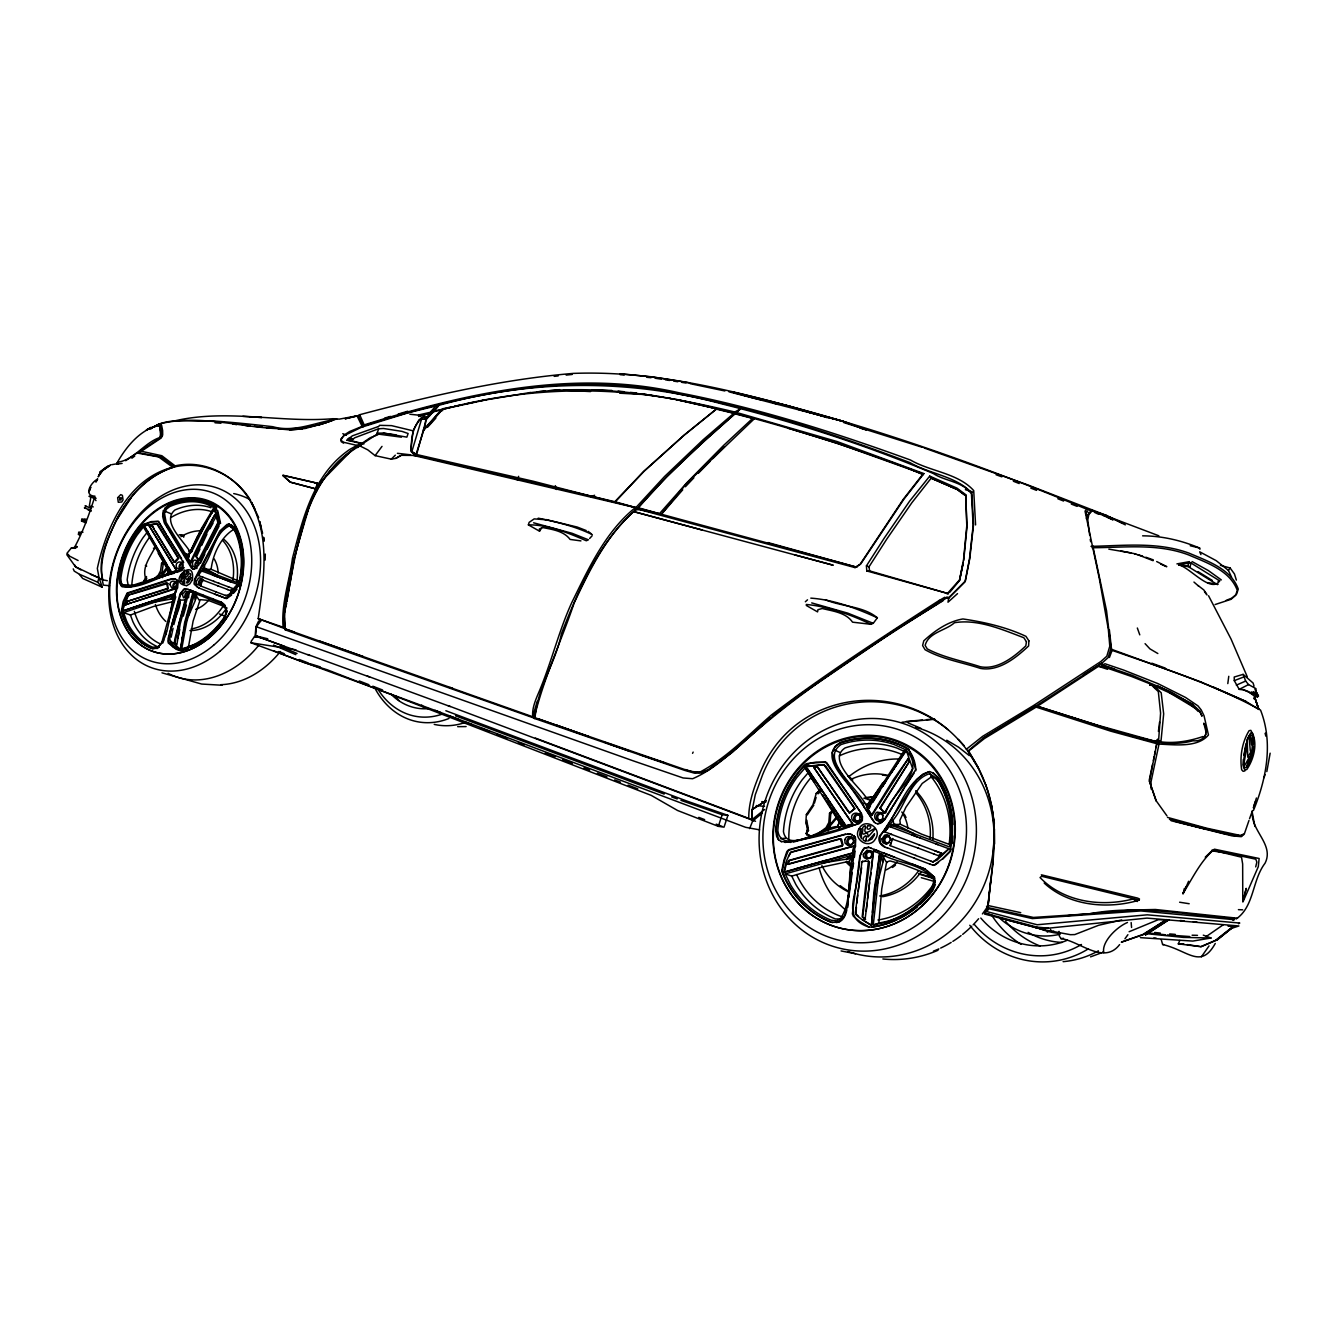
<?xml version="1.0" encoding="UTF-8"?>
<svg xmlns="http://www.w3.org/2000/svg" width="1337" height="1337" viewBox="0 0 1337 1337"><rect width="100%" height="100%" fill="white"/><g stroke="black" fill="none" stroke-linecap="round" stroke-linejoin="round"><path stroke-width="1.5" d="M182.734 578.637C186.812 556.576 181.615 584.77 188.4 574.609C190.773 570.932 192.027 576.631 188.885 576.882C185.241 583.968 186.528 573.64 182.935 578.603M1045.066 929.883L984.483 914.04L987.859 908.542L990.784 879.328M987.709 909.996L987.842 905.299M1059.038 931.354L1059.422 936.201L1060.993 938.641C1079.41 940.914 1103.81 965.331 1119.604 944.607M860.978 829.141L860.677 829.341A7.036 4.98 -67.7 0 0 860.176 830.377L859.724 834.957L861.546 838.7L860.995 828.84M173.693 599.845L173.593 597.94L170.334 599.043L174.863 595.416L161.794 642.562L158.668 646.707L152.886 647.258A76.443 57.976 -69.3 0 1 126.647 621.087L123.539 612.597L173.108 596.001M265.161 560.069L265.294 554.07M1243.293 759.6L1243.594 765.115L1246.134 751.544L1245.817 744.074L1243.076 765.282L1243.978 768.558L1245.198 769.878L1246.786 769.527C1253.705 759.416 1257.866 743.94 1252.201 732.676L1250.68 732.96L1247.521 738.776L1243.728 755.288M283.043 475.237L318.005 483.376L315.699 488.841L290.196 482.105L282.926 475.42L317.588 483.292L314.964 482.874M101.111 472.579L102.347 470.39M234.259 527.129L229.145 524.037L227.073 524.422L219.836 530.973L194.5 579.339L194.183 584.336L199.213 588.096M229.145 524.037L220.555 531.24L195.219 579.589L194.483 583.216L197.525 587.444M947.966 729.618C885.813 678.912 793.075 699.385 762.541 774.875L755.271 794.746L752.313 809.437L751.745 819.882L748.77 818.394C748.553 803.153 753.6 788.546 759.349 774.641C794.629 685.329 912.703 675.369 967.854 751.193M879.662 853.39L873.913 891.779L871.44 925.354L879.662 853.39L874.415 851.418M933.995 880.749L931.371 889.456A93.389 86.337 -75.5 0 1 885.127 922.413L873.245 924.97L881.284 854.009C898.18 864.103 924.937 863.201 935.131 882.069L932.223 890.442A95.228 88.025 -75.4 0 1 871.172 927.042L869.05 927.126L860.042 921.678L853.374 916.28L852.371 913.89L859.858 855.78L863.969 848.059L869.017 847.407M873.245 924.97L878.86 923.098L881.751 888.921L886.364 863.334L887.735 861.613L889.924 860.928L901.489 863.969L926.474 873.562L932.507 877.941M766.168 800.545L752.313 809.437L751.745 819.899L448.079 705.635M1253.438 744.107L1253.454 736.988M806.813 835.207L807.414 825.213M808.033 831.514L808.267 827.519M1199.556 710.849L1201.913 715.963L1199.556 710.849L1192.771 704.432L1170.41 691.697L1132.205 675.352L1102.189 664.99L1102.306 662.818L1108.172 657.553L1111.014 648.261L1106.551 610.775L1092.797 545.897M174.044 602.034L173.593 597.94L174.863 595.416M819.932 789.95L816.222 793.459L812.929 804.79L806.378 814.484L805.76 823.141L808.618 830.561M806.829 820.233L808.116 828.856M871.607 868.983L873.395 851.017L865.123 919.137L862.164 916.931L868.415 861.145L869.033 862.047M865.624 919.254L862.683 917.048L869.551 862.198M833.503 809.386L829.542 813.18L828.806 822.506L826.015 827.687L817.291 834.121M833.486 811.041L830.795 813.631L830.06 823.107L827.219 828.388L821.286 832.767M943.137 600.664L896.492 629.393L798.189 696.427L772.803 716.097L732.358 752.33L708.042 770.379L702.176 772.936L694.588 773.204L684.778 770.413L534.131 718.337C543.323 678.995 561.139 641.526 574.108 603.137C589.968 569.278 607.6 533.246 636.796 508.862L661.397 514.244L856.95 567.256M855.53 846.639L855.379 837.079L850.416 834.104M260.698 619.382L261.15 620.502L256.386 626.752L255.618 635.844L284.213 646.306M992.739 864.086L994.394 829.074M849.948 878.459L851.151 864.487L848.243 861.546L822.907 866.894L791.738 876.119L785.187 873.88L790.568 884.843A93.389 86.337 -75.5 0 0 831.23 920.224L836.511 920.875L843.396 917.8M1110.445 729.484C1137.068 737.506 1164.878 748.402 1192.972 740.765C1204.169 742.052 1209.935 732.442 1203.785 723.183L1206.091 732.191M378.388 426.821L379.558 425.333L391.524 425.634L413.066 430.815L410.743 451.054L415.573 455.984L425.233 425.4L426.002 416.927L423.344 416.626L418.899 419.918L413.066 430.815M847.992 899.233L848.377 895.071M848.962 888.838L849.747 880.531M853.842 846.204L852.622 852.889L783.833 872.092L786.357 861.145L790.468 852.254L840.154 838.683L841.625 839.385L843.012 845.084L788.68 860.51L788.111 864.354L853.842 846.204L853.14 853.039L784.384 872.242L786.908 861.295M426.386 419.099L416.559 454.563L412.815 452.541L411.144 449.9C411.211 438.503 412.598 423.963 423.294 417.512L425.918 417.762L426.386 419.099L421.506 419.317L421.071 418.147M963.71 560.504L967.002 526.811L965.698 494.657L956.974 488.139L929.716 476.122L909.478 501.358L884.309 538.026L866.426 565.885L866.794 570.949L948.601 593.728L868.9 570.698M989.079 894.219L987.859 907.238L990.968 879.161M866.226 911.282L867.061 903.177M867.496 899.132L869.618 882.754M847.725 907.422L848.343 901.489M848.761 897.545L852.204 872.509M856.399 907.238L855.998 913.823L858.471 916.447M856.833 903.194L857.686 895.105M989.029 894.737L989.079 894.303C994.043 858.02 998.923 819.698 985.57 784.535M785.187 873.88L852.922 854.978C846.806 875.936 852.789 902.024 839.502 920.057M855.062 851.134L854.376 857.284M872.392 912.352L874.649 892.681M875.1 888.737L876.002 880.866M793.075 842.176L859.073 823.742L861.964 820.35L861.997 816.155L860.259 811.76L825.614 762.073M862.281 820.868L862.515 816.322M881.016 856.399L882.804 862.131L883.607 856.582L885.946 855.814M155.242 530.889L174.378 561.941L178.088 558.064L156.596 523.519M149.209 525.809L151.766 525.474L173.726 561.757L175.247 562.158L178.807 558.314L157.616 523.954L143.611 525.474L171.22 572.437L176.818 570.932L149.209 525.809L176.818 570.932M179.726 649.097C156.446 640.924 181.247 615.053 180.228 600.163L185.091 599.995L174.963 638.518L174.261 642.98L176.868 644.785L180.194 623.911L189.219 591.272L193.564 592.909L185.342 622.925L180.445 649.314L184.623 622.691L192.862 592.675L189.871 591.522M181.715 648.913L186.595 622.524L194.584 593.294L220.605 603.405L225.853 608.937L225.836 613.466L223.881 617.828A76.443 57.976 -69.3 0 1 190.071 646.289L181.715 648.913L186.628 648.345M188.266 648.161L193.096 621.153L200.182 599.644L208.188 600.346L224.048 606.446L226.655 608.569M286.92 629.409L258.208 618.663C263.874 579.122 270.876 535.92 249.434 499.587C234.376 474.769 204.043 459.193 175.13 465.878L174.228 466.713L161.042 456.987L174.662 466.88C204.076 460.312 235.295 474.852 250.637 500.489M1253.538 810.289C1266.256 779.17 1273.309 743.372 1260.841 710.866L1260.473 710.014C1213.712 684.377 1162.388 667.815 1112.083 650.367L1111.03 648.244L1112.083 650.367L1109.426 657.503M146.034 580.542L146.518 576.531M990.918 878.927L992.873 862.9M1158.41 731.423L1159.58 722.013M414.203 454.847L615.237 501.81L637.816 508.16L638.15 509.598L635.727 509.748C599.009 542.037 578.854 588.948 561.456 633.638C555.674 662.784 536.772 688.655 535.034 718.42L284.915 629.744L283.912 614.686L286.67 603.338M813.681 767.187L852.755 824.144L813.681 767.187L817.258 766.953L849.68 813.03L854.493 808.534L823.993 764.881M849.095 812.996L855.011 808.701L825.597 765.917L823.091 764.664L805.676 766.352L845.703 825.898L852.755 824.144M867.128 807.949L904.999 749.422L894.186 744.575A93.389 86.337 -75.5 0 0 841.04 744.559C817.726 760.068 862.649 791.705 867.128 807.949L867.596 804.456L884.96 781.025M155.761 545.697C151.482 555.64 141.939 565.935 145.449 577.701L144.012 580.776L145.332 581.679M181.799 574.358L181.648 581.963L181.03 580.876M286.92 601.466L294.173 558.782L303.599 524.221M164.067 560.671L161.576 563.362L160.54 570.849L158.301 575.127L153.137 579.573M421.506 419.317L411.612 452.374M183.202 567.373L182.183 560.47L158.201 521.38L151.298 521.597L142.892 524.572A77.947 59.112 -69.3 0 0 119.026 578.085L119.361 583.049L122.118 586.809L130.775 586.859L176.15 572.152L183.921 567.623M852.755 868.699L853.574 863M870.186 878.81L871.039 872.911M865.49 861.212L861.997 861.73L855.329 912.753L856.248 914.959L861.897 919.522L871.44 925.354M858.187 891.127L861.646 867.73M759.55 829.842L745.611 827.319L441.009 712.604L251.022 642.796L251.256 641.175L254.465 636.679L257.757 636.863L255.618 635.844L309.883 655.514M220.555 601.834C226.906 605.059 228.393 612.914 224.031 618.429A77.947 59.112 -69.3 0 1 179.776 650.501L176.083 649.23L168.211 642.913L168.078 638.618L180.094 593.661L184.372 588.648L190.255 590.052M227.206 611.845L226.705 610.224M1020.749 912.67L988.026 905.517L988.411 909.043L985.921 911.349L1037.128 924.753L1147.246 914.826L1239.767 923.048L1238.48 923.733M174.997 643.197L178.757 624.412L185.81 600.246L184.757 599.411M166.975 567.105L169.014 571.267L166.239 574.542L131.461 585.706L123.439 585.706L121.199 582.631L120.882 578.286A76.443 57.976 -69.3 0 1 137.293 534.817L143.41 526.928L170.534 573.172L166.239 574.542M177.62 588.063L178.055 581.194L175.281 579.105M356.979 415.757L362.16 426.353L364.466 425.5C465.594 394.081 573.957 369.948 679.33 394.097C758.296 409.139 834.94 434.157 909.979 462.635C929.516 474 956.256 476.089 971.832 493.052L973.537 524.689L969.826 558.281L965.398 580.96L948.769 597.639L948 602.202L957.526 593.611M96.13 498.266L89.011 496.278L90.933 496.812L89.345 505.971L93.239 506.907M194.149 595.166L195.369 599.778L196.138 595.266L197.391 594.397M882.804 862.131L883.272 859.524M1266.824 771.599L1270.15 753.182M68.772 555.022L66.917 553.351L71.479 547.819L74.404 547.535C83.128 531.641 89.579 513.241 94.96 496.177C83.011 495.793 91.033 482.273 97.484 479.181L95.98 481.821L96.832 480.1M825.313 599.661C841.625 606.848 862.766 605.745 877.373 617.794L873.262 623.309L870.922 624.295L852.555 622.173C845.886 612.496 832.784 611.143 822.222 608.502L817.943 609.705L817.575 611.895L806.244 605.427M1086.413 518.84L1087.098 515.28L1092.128 510.5L1158.845 535.786M123.205 610.775L175.197 593.895L176.3 588.497L174.478 593.661L122.319 611.093L128.268 594.982L166.39 582.832L167.793 583.467L167.877 588.731L126.48 601.65L125.461 604.658L131.377 602.853M220.572 523.419L217.664 510.483M1123.815 733.461L1157.073 742.252L1149.436 781.293L1156.07 800.93M832.55 922.53L830.076 921.811A95.228 88.025 -75.4 0 1 782.379 872.927L781.727 870.838L783.983 860.059L786.858 851.535L788.663 849.697L845.185 834.188L850.315 834.121M830.611 921.928A95.178 87.991 -75.5 0 1 782.93 873.061L782.279 870.989L784.535 860.209L788.379 850.349L845.703 834.338M1154.533 754.82L1155.268 751.227M1155.987 747.634L1157.073 742.252L1143.219 739.16M949.755 592.324L959.548 580.509L963.292 562.509M959.548 580.509L963.308 562.476M1149.235 780.156L1152.527 764.463M1153.363 760.536L1154.182 756.608M1157.073 742.336L1159.012 744.091L1151.023 781.827L1151.107 789.047M1044.164 883.038C1069.015 906.135 1108.122 909.528 1139.191 900.152L1139.442 898.949L1137.62 898.096L1041.339 874.816M165.755 634.59L166.507 631.031M171.153 637.181L173.058 628.24M177.854 638.468L179.776 629.51M195.369 599.778L195.837 597.672M1184.365 888.453L1183.128 893.818L1188.593 881.267M188.534 597.773L189.219 591.272M529.285 392.844C598.324 383.635 667.765 396.036 734.832 412.013L740.548 408.788L704.599 440.625L666.478 477.025L637.816 508.16L533.196 481.236L414.47 454.028M182.033 639.002L187.798 614.351M1131.57 927.477L1131.152 922.547M1255.71 866.911L1256.847 862.081L1255.827 859.206L1228.82 853.39L1211.89 850.817L1205.255 857.167M1191.05 563.027L1189.997 567.005L1187.824 566.253L1188.576 563.061L1191.05 563.027L1219.662 580.86C1211.155 594.029 1189.262 566.754 1178.649 564.916L1188.576 563.061M157.933 648.395L151.633 648.428A77.947 59.112 -69.3 0 1 121.266 611.828L123.171 601.483L127.132 593.026L170.417 579.088L175.999 579.356M152.368 648.646A77.914 59.095 -69.3 0 1 122.001 612.045L123.906 601.717L127.867 593.26L171.136 579.339L175.013 579.122M915.795 770.764C915.912 763.327 912.553 753.316 906.937 748.336A95.228 88.025 -75.4 0 0 840.104 742.687C813.748 759.015 859.641 790.568 864.254 807.281C866.944 810.489 874.097 823.358 875.217 822.907M909.16 749.706L907.422 748.536A95.178 87.991 -75.5 0 0 840.622 742.904L835.341 746.247L832.249 752.413L835.341 764.797L874.365 822.071M187.431 557.211L190.589 551.295L187.431 557.211L166.089 522.366L164.484 513.258L166.473 509.13L169.832 506.556A76.443 57.976 -69.3 0 1 206.717 504.199L213.903 507.592L200.416 530.354L191.007 550.677M828.038 830.979L829.542 825.23L836.845 816.589L837.781 816.89L830.494 825.531L829.492 829.358M877.323 883.74L882.754 863.05M163.281 510.433L162.663 516.5L164.301 522.851L191.392 568.058L193.347 569.345L165.019 523.118L163.331 513.258L165.788 508.16L169.649 505.252A77.914 59.095 -69.3 0 1 215.625 506.773L216.761 507.625L214.923 506.489A77.947 59.112 -69.3 0 0 168.93 504.968L165.069 507.893L164.016 510.717M175.765 596.837L168.546 622.106M905.149 751.762L896.809 748.018A90.899 84.114 -75.5 0 0 845.017 747.968C825.831 760.786 860.861 787.142 867.228 799.325L871.056 800.194M537.207 701.357L532.694 716.749L535.034 718.42L534.131 718.337M805.008 767.956L839.402 822.439L837.463 826.533C824.244 826.4 787.51 854.427 783.449 831.647A90.899 84.114 -75.5 0 1 802.1 779.872L808.283 772.636L805.008 767.956L796.986 777.349A93.389 86.337 -75.5 0 0 777.833 830.511C780.975 857.368 829.659 824.628 844.349 826.6L822.405 794.846M934.011 865.156L942.084 859.139L949.955 851.234L950.574 849.012A95.228 88.025 -75.4 0 0 937.521 777.198L932.959 772.903M942.568 859.29L950.44 851.385L951.042 849.162M183.253 616.14L186.411 605.126M866.242 429.595L838.132 419.868C751.979 395.485 663.637 370.015 573.205 373.407C500.79 379.474 429.745 396.07 359.67 414.721L358.65 416.475L363.614 426.436M814.434 803.153L816.122 797.387M1255.125 801.933L1253.404 807.866L1256.412 798.005M161.108 577.233L162.195 573.489L167.793 566.236M162.412 577.684L163.515 573.941L167.977 568.141M173.827 624.663L180.228 600.163M363.965 443.934L351.447 440.725L354.556 437.851L378.822 428.659M541.686 527.948L539.546 531.19L528.382 524.873L529.134 522.366L534.182 518.89L547.034 519.826L546.081 519.608L577.149 527.029L586.241 530.555M1248.975 820.483L1244.162 834.455L1240.001 835.374L1206.509 828.155L1167.468 817.375M210.878 507.726A74.454 56.555 -69.4 0 0 174.913 509.999C161.326 521.33 183.136 540.499 189.419 550.827L192.194 551.396M788.111 864.354L789.231 860.66L842.293 846.087M225.886 598.391L232.705 593.127L239.089 584.637A77.947 59.112 -69.3 0 0 234.343 528.132L231.451 524.923M239.791 584.887L238.538 586.442M1205.907 734.197L1204.436 737.255M887.484 847.859C880.983 847.19 875.601 839.018 881.284 833.937C898.564 814.617 904.096 781.009 929.499 771.583L933.443 773.104L938.006 777.399A95.178 87.991 -75.5 0 1 952.846 824.578M884.743 846.822L880.214 842.828L880.047 836.527L916.714 779.588L923.082 773.989L929.499 771.583M517.419 480.234L518.639 476.323M1249.543 818.695L1252.518 810.54C1249.477 830.076 1274.713 844.065 1265.053 863.217C1251.967 880.314 1254.407 906.553 1236.056 919.054M846.806 910.046C845.602 915.795 842.628 922.313 836.11 922.58M284.062 613.65C296.53 556.877 299.939 488.239 351.046 450.753L370.165 437.767L377.853 434.742M308.095 510.366C297.048 548.705 283.093 588.614 284.664 628.858L286.536 630.195M214.99 508.093L200.784 530.605L187.464 558.231L190.723 562.994L214.956 514.628L215.641 517.469L206.182 533.914L195.754 556.393L198.661 560.053L199.982 560.103L218.583 522.951L214.288 507.809L217.881 522.683L198.661 560.053M73.234 568.877L74.237 571.116L79.485 574.275L97.634 582.213L99.072 577.818L97.334 568.409C106.392 526.494 128.87 477.359 174.245 466.88C147.989 474.785 128.603 495.994 116.419 519.759C108.197 538.376 96.749 559.117 102.932 579.924L75.607 566.871L66.85 554.738L78.114 560.521M718.337 826.35L722.164 814.734L727.913 815.353L724.019 827.152L718.337 826.35L677.592 810.506L651.253 795.398L327.247 669.787L303.817 662.483L273.734 650.801M169.014 571.267L167.125 573.974L155.794 578.102M788.613 856.248L791.019 852.404L840.689 838.851M126.196 604.892L127.216 601.884M892.832 838.466L890.158 845.619L916.079 855.53M192.277 580.024C196.004 555.139 165.353 583.016 186.628 585.639M935.415 884.459L932.708 890.592A95.178 87.991 -75.5 0 1 920.14 904.43M1228.77 676.305L1227.801 683.608M203.592 580.375L202.271 580.609L200.667 585.974L216.26 591.957M162.796 643.064L163.916 639.988M890.158 845.619L891.111 842.661M127.065 598.391L127.7 596.636M1263.983 777.699L1265.136 774.558M125.528 602.486L126.547 599.761M762.107 813.18L752.631 821.135L749.606 828.622M907.706 758.514L908.959 762.14L879.863 808.033L884.409 812.746L885.863 812.746C891.879 790.986 927.978 772.569 905.884 750.291L867.713 809.403L872.042 815.353L908.191 758.731L893.25 779.889L871.54 815.169M192.277 580.074L189.821 583.834L186.679 585.639M316.167 491.866L320.044 482.657L350.729 451.354M117.121 462.769L118.508 462.05C134.268 459.61 144.73 442.413 160.089 437.433L160.774 431.066L159.888 426.419L158.084 425.266C139.533 430.447 126.33 446.675 117.121 462.769L117.756 463.822M160.089 437.433L160.958 435.427L159.872 426.419L158.067 425.25L146.335 429.946L150.947 427.322M889.255 775.527L906.636 750.157M188.333 616.474L195.286 600.514M307.711 511.135C316.167 484.479 334.434 461.449 358.065 446.775L356.929 445.388L343.977 442.363L341.57 440.909L341.269 438.67L344.294 434.943L349.592 431.533L362.16 426.353M382.014 446.374L375.112 455.633L367.792 449.867L359.553 445.722L361.608 444.068M868.415 805.977L870.788 800.662L869.017 802.534M985.57 784.618L978.249 767.939L967.854 751.11L983.213 738.057L1035.991 705.852L1037.428 706.237L1098.513 666.311L1102.657 666.561L1131.403 676.438L1150.405 684.009L1149.837 685.279L1150.405 684.009C1166.666 692.148 1185.501 698.048 1198.27 711.518M1199.523 946.512L1178.298 943.855L1179.819 940.463M1186.153 886.565L1182.911 893.651C1192.437 878.459 1200.643 860.777 1214.397 849.179L1259.136 858.488L1258.301 866.677L1243.076 901.69L1246.201 888.336L1242.775 901.79L1242.658 863.986L1241.505 857.201L1212.057 850.014M199.38 560.32L196.439 556.727L199.948 549.156M201.686 545.412L206.901 534.182M207.135 549.123L218.95 526.277M207.837 519.558L191.358 552.265M692.566 753.333L693.151 752.096M810.155 836.076L806.01 833.553L807.765 829.809M200.466 563.312L204.762 554.203M100.86 471.443L98.186 476.858L102.431 469.939C129.221 453.159 80.671 485.114 108.832 465.978C103.918 466.045 94.643 483.125 101.044 471.409L106.074 467.85M362.544 443.834L347.035 440.191L352.316 435.862L377.803 426.737M197.792 535.953L188.333 555.54M204.444 565.484C212.8 552.883 214.806 532.627 229.58 525.775L233.992 529.318A76.443 57.976 -69.3 0 1 240.744 572.854L238.905 583.216L202.388 569.545L204.444 565.484L204.728 568.242L207.97 570.047L203.608 570.013M174.228 466.713L174.662 466.88C148.39 474.752 129.037 496.01 116.804 519.759C106.659 539.947 97.668 562.459 103.384 585.121L109.601 585.74M183.771 567.924L182.434 568.91M859.056 828.84C852.287 839.168 869.184 850.031 875.317 839.135C883.172 828.572 865.072 816.874 859.123 828.723M200.7 533.313L206.55 522.299M181.682 574.392L181.598 574.542A5.783 2.557 -66.4 0 0 181.18 575.411L181.013 580.843M317.337 483.442L315.632 488.891L290.463 482.222L282.909 475.621M190.021 562.743L204.511 532.627L214.956 514.628M189.236 556.576L188.183 558.482L190.723 562.994M201.452 571.217L198.194 575.445L203.007 577.233M849.028 861.596L852.922 854.978M209.926 528.75L212.951 523.335M1231.561 577.166L1228.452 570.464L1230.124 567.991L1234.452 573.957L1236.357 580.108M95.98 481.821L97.618 478.93M160.139 423.762L161.56 425.049L162.629 430.497L162.679 434.993L160.925 437.483L140.134 451.004L139.132 452.742L160.992 438.135L162.362 436.029L160.958 426.72L158.551 425.233L154.173 426.754L160.139 423.762C218.132 409.54 279.316 445.238 335.019 418.715L339.163 419.149L358.951 415.489L345.347 418.765M1243.176 834.054L1241.555 835.976L1232.33 835.241L1169.44 819.364M116.804 519.759L131.243 497.531M199.397 574.843L198.194 575.445M966.35 749.255L982.611 736.353L1033.217 705.735L1100.852 661.531L1106.802 656.233L1109.794 646.222L1108.34 629.393L1099.332 578.637L1085.026 511.102L1086.764 509.213C972.099 461.482 854.376 420.253 733.278 392.142M225.669 617.109L224.75 618.663A77.914 59.095 -69.3 0 1 222.377 621.939M888.136 777.232L882.487 786.54L885.846 781.343M884.409 812.746L912.703 768.859L906.152 749.94M893.216 806.094L904.046 788.262M879.913 807.932L884.91 812.929M880.364 808.183L908.959 762.14M892.13 807.882L884.927 819.481L881.217 822.857M872.86 802.267L880.013 790.618M893.116 819.982C905.5 805.526 910.046 779.839 929.716 773.605L936.568 778.435A93.389 86.337 -75.5 0 1 951.125 834.021L949.571 846.956L890.091 824.762L893.116 819.982L893.651 823.776L897.946 825.748L892.063 825.497M870.404 806.228L868.231 809.587L872.042 815.353M840.154 838.683L842.494 844.917L841.775 845.92M208.756 517.937L210.494 515.18M211.564 513.492L214.789 508.394M883.155 818.394L882.738 819.029A3.109 2.891 -74 0 1 878.459 819.23A3.109 2.891 -74 0 1 878.81 814.668A3.109 2.891 -74 0 1 883.038 815.252M367.859 425.166L368.845 423.612M1243.243 834.539L1241.321 836.678L1232.079 835.876L1171.062 820.701M866.794 570.949L869.568 570.916L869.033 566.771L886.866 538.945L911.867 502.729L931.137 478.195L929.716 476.122M891.445 772.669L899.266 760.536M871.323 799.944L882.537 783.047M905.149 786.591L914.023 773.254M884.71 831.848L889.021 826.366L884.71 831.848L890.81 834.121M813.882 805.075L807.214 814.952L806.378 814.484M167.877 588.748L166.39 582.832M1127.91 934.713L1124.952 938.758M1178.649 564.916L1189.997 567.005M359.67 414.721L364.466 425.5M147.889 531.424L143.159 537.507A74.454 56.555 -69.4 0 0 127.182 579.874L128.135 585.021L134.151 585.673M735.952 412.314L837.196 441.578L923.884 473.599L903.779 499.353L860.577 564.164L855.045 567.607L636.796 508.862M1209.032 945.894L1201.361 956.857M1092.128 510.5L1088.819 514.578L1087.783 519.892L1089.688 535.201M615.237 501.81L644.3 471.025L684.394 434.943L716.749 408.788C786.758 426.252 855.68 448.062 922.981 474.033L923.884 473.599M1215.266 943.471C1200.676 969.626 1188.158 950.473 1162.622 944.507L1161.285 939.777M870.788 800.662L867.596 804.456L863.802 803.119M189.252 552.866L190.589 551.295M233.423 593.361L237.033 589.166M429.528 415.824L432.252 412.682L418.832 416.191M682.739 489.793L661.397 514.244L637.816 508.16C668.767 471.76 704.983 440.475 740.548 408.788M685.396 486.735L693.903 477.76M418.498 415.005L432.603 411.763L438.92 405.312C531.24 379.574 629.142 378.655 721.662 403.841C793.794 421.757 864.805 444.619 933.293 473.499C945.075 481.32 963.024 481.454 971.447 493.905L973.135 525.541L969.442 559.15L965.013 581.846L948.368 598.525L946.596 597.873L940.162 602.118M423.796 430.196L442.614 408.771L450.552 407.116M427.439 426.536L442.363 409.59C532.159 385.073 626.852 384.521 716.749 408.788L683.942 435.327L643.498 471.61L614.452 502.094M426.269 418.765L432.737 412.164M426.236 419.534L432.987 411.913L442.363 409.59M659.793 513.308L686.951 482.59L723.501 445.522L752.581 418.431L754.469 418.631L686.867 483.158L661.397 514.244L638.551 507.809M423.361 429.996L440.826 410.292L442.697 410.609M430.598 411.863L435.912 405.997L438.92 405.312L432.854 412.665M425.233 418.849L430.815 412.682M427.639 427.155L435.845 418.13M947.047 593.895L959.531 579.874L963.593 559.234L966.785 525.775L965.698 494.657M188.417 589.35L183.704 589.634L180.813 593.895L171.871 624.546L168.429 641.292L173.175 647.058L180.512 650.735A77.914 59.095 -69.3 0 0 188.333 648.428M229.563 581.411L238.638 584.77L228.36 595.533L225.168 595.383M589.634 538.477L592.057 535.87M636.228 507.224L664.539 476.524L703.095 439.806L733.779 413.334L735.668 413.551L734.832 412.013M1086.112 512.756L1087.516 511.219L1086.112 512.723L1087.232 518.622M437.918 406.431L435.912 405.997L408.42 412.698L361.792 427.121L343.927 435.712L340.902 439.405L341.186 441.661L343.576 443.132M868.716 847.29C857.351 847.691 860.694 864.989 858.17 871.741C856.984 896.007 841.19 918.135 869.05 927.126M698.282 473.331L709.947 461.499M712.872 458.541L724.537 446.708M233.373 588.731L230.516 590.62L233.373 588.731L228.142 586.776M375.112 455.633L391.29 459.159L395.317 455.148M166.122 534.081L158.602 521.463L152.017 521.865L143.627 524.839A77.914 59.095 -69.3 0 0 119.762 578.336L121.199 585.79C138.463 590.82 156.797 576.565 174.211 573.306M949.003 848.778L937.053 860.126L932.474 861.78M819.748 791.153L816.222 793.459M152.936 648.796C172.038 644.768 167.643 605.594 176.183 591.389C177.554 588.146 177.52 581.177 177.219 579.991M1256.93 696.744L1258.05 695.708L1256.747 692.867L1255.226 693.067L1257.265 697.179L1258.501 696.076L1256.747 692.867M181.732 570.481L182.751 569.545M231.619 595.065L226.605 598.642L214.505 594.046M1243.126 674.366L1245.666 681.051L1248.541 684.577L1255.995 688.639L1256.045 691.63L1253.321 694.154L1243.644 689.892L1239.215 689.357L1234.285 680.65L1234.218 677.023L1243.126 674.366L1253.12 683.057L1254.039 686.165M818.01 793.844L820.901 791.186M735.818 748.67L743.439 741.734M805.342 601.767L807.498 599.828M1047.272 932.156L1048.258 931.287M752.581 733.395L770.262 717.819M861.897 814.3L826.617 762.525L816.272 762.073L806.178 763.745L804.556 765.165A95.228 88.025 -75.4 0 0 775.677 830.31L776.663 836.578L778.502 839.803L781.51 841.675M825.146 762.04L810.439 763.31L805.091 765.366A95.178 87.991 -75.5 0 0 776.229 830.478L778.502 839.803M157.248 578.202L162.161 571.584L163.214 563.947L161.576 563.362M150.63 429.11C166.49 416.091 190.69 422.676 209.625 420.72C230.733 422.108 251.774 424.264 272.781 426.704C294.792 432.87 315.883 422.091 336.723 419.2M941.933 853.39L938.507 855.747L941.933 853.39L918.987 844.8M839.686 921.577L844.449 915.661L847.19 907.305L855.011 846.471L855.58 839.285L854.076 835.508M848.895 858.621L846.488 859.039L850.616 855.613M764.563 809.503L751.745 819.848L752.631 821.135M838.75 828.138L841.508 825.514L839.302 821.252L842.995 824.578M203.575 580.392L202.271 580.609M1216.637 939.878L1234.369 925.956L1217.455 939.794L1201.161 946.696L1187.072 944.607M993.792 821.754L994.41 844.249C995.63 811.576 987.692 778.05 968.122 751.461L984.383 738.576L1036.125 707.123L1110.813 731.189L1157.29 743.84M1216.252 939.777L1233.767 925.923L1228.085 926.157M938.541 862.465L934.496 865.306L932.524 865.156M773.221 715.211L782.73 707.841M785.905 705.384L798.59 695.541L895.974 629.226L946.98 597.004L948.769 597.639M190.84 552.415L188.149 554.454L185.091 553.384M131.878 458.223L134.786 456.034M77.128 547.05L74.621 547.719L75.925 547.936M716.665 763.343L708.443 769.51L702.577 772.067M1133.826 898.782L1041.657 876.27L1040.069 877.557C1063.985 902.375 1101.755 907.255 1133.826 898.782L1139.191 900.152M724.036 757.912L732.76 751.444M855.045 567.607L860.126 564.264L903.377 499.152L922.981 474.033L837.931 443.466L788.061 428.191M197.057 568.325L192.628 569.094M128.402 595.65L130.04 594.815M359.553 445.722L377.352 433.99L401.468 437.166M719.59 761.02L722.548 758.948M1202.982 736.52C1187.607 741.834 1169.992 744.442 1153.898 740.614L1155.318 741.316L1158.661 739.679L1160.583 713.106L1158.327 691.613L1150.405 684.009M1129.113 931.722L1158.226 919.722L1168.722 919.839L1145.592 934.931M1206.258 936.518L1223.355 924.703M125.678 460.713L136.926 453.009L158.602 456.903L171.855 466.63M122.603 610.976L122.319 611.093M944.808 597.238L937.755 601.366C881.267 637.699 824.862 674.45 771.365 715.044C748.152 735.116 726.609 758.163 699.218 772.452L689.207 771.081L534.349 717.534M983.247 738.141L1036.008 705.936L1102.306 662.818L1083.288 675.001M1145.441 934.83L1168.722 919.839M752.313 809.437L766.151 800.629M938.507 603.154C874.699 643.816 810.005 684.143 752.865 733.929C733.796 749.873 715.763 768.825 692.633 778.719L683.123 777.967L632.936 760.753L256.386 626.752M154.139 426.954L159.421 423.712M391.29 459.159L395.785 458.374L400.081 455.783M395.785 458.374L401.451 455.315L416.225 455.449M1232.998 920.357L1234.285 919.689L1140.912 910.948L1032.314 918.586L987.859 908.542M1239.215 689.357L1248.541 684.577M1233.082 919.221L1234.469 918.519C1186.253 914.792 1138.155 904.581 1089.805 913.739M356.929 445.388L349.609 449.533C313.192 474.401 302.83 518.338 292.435 558.381C289.477 581.311 281.037 604.006 283.126 627.237L285.048 628.056L284.43 617.761M167.075 588.531L126.48 601.65M1063.483 938.307L1060.993 938.641M1236.324 685.146L1245.666 681.051M1200.626 946.746L1217.188 939.66L1234.369 925.956L1228.636 926.223M1107.471 669.269L1098.513 666.311L1100.451 664.021L1102.189 664.99L1105.047 663.77L1123.765 670.121L1157.792 683.558L1185.601 697.496L1197.969 705.886L1201.161 709.863L1204.019 715.679L1208.464 734.982C1197.551 747.935 1174.554 744.709 1159.012 744.091M123.539 612.597L130.424 615.037L153.488 606.463L173.342 601.5M181.498 570.581L176.868 572.403M1226.196 600.363L1231.795 598.157L1236.591 594.129L1238.279 589.116C1231.093 568.893 1207.344 561.005 1189.262 553.234C1157.675 541.535 1123.832 545.73 1090.992 546.348M125.461 604.658L175.582 588.263M1234.285 680.65L1243.343 677.124M590.937 496.662L594.614 495.258M117.355 464.056L118.926 463.454M116.954 464.073L122.118 463.421M141.237 583.467L153.972 578.771M937.972 950.273C920.708 957.81 901.606 960.952 882.871 958.963M1090.541 956.857L1101.454 952.83M176.1 570.682L171.22 572.437M333.732 419.935L328.401 421.874L333.732 419.935L333.281 418.682C280.469 423.094 227.056 408.654 174.679 420.888M361.792 427.121L364.099 426.286M1127.492 922.463C1116.462 927.109 1101.504 942.017 1103.76 952.546L1102.824 951.827M193.648 569.278L198.511 565.384L219.87 523.135L216.059 507.358M131.862 594.18L167.793 583.467M133.215 602.202L170.484 590.469M171.403 590.169L176.3 588.497M1157.541 741.584L1157.441 739.378L1157.541 741.584L1161.068 740.397L1163.675 713.891L1161.201 692.767L1153.263 685.196L1150.037 684.895M131.494 608.017L154.223 600.43M318.423 425.183L326.596 422.525L304.552 428.659M202.388 569.545L211.146 569.311L239.239 581.344M1218.057 581.378L1219.662 580.86M1253.688 698.649L1254.223 697.479M364.266 424.865C465.443 393.262 573.857 368.594 679.38 392.861C758.313 408.052 835.073 432.586 910.514 460.045C930.402 471.593 958.011 473.097 973.72 490.595L975.592 524.94M787.56 864.22L853.324 846.054M384.688 418.097L390.454 416.392M398.125 414.102L407.735 411.228M852.237 823.976L845.703 825.898M1229.773 928.948L1238.914 925.973L1147.012 918.101L1048.459 928.179L1036.142 928.129M842.143 918.887L835.525 919.004A90.899 84.114 -75.5 0 1 795.899 884.576L791.738 876.119M838.65 922.129L832.015 922.413M795.933 868.716L825.898 860.343M418.581 416.475L432.252 412.682M890.091 824.762L900.386 824.311L921.594 834.138L949.354 844.449M1215.099 604.541L1231.043 599.31L1235.689 595.299L1237.26 590.336C1229.973 570.347 1206.425 562.61 1188.493 554.872C1157.474 543.19 1124.267 547.618 1092.011 547.735M170.334 599.043L172.038 598.608M358.951 415.489L345.213 418.765M846.488 859.039L851.067 857.936L852.187 860.627M1244.914 770.897L1243.109 771.332L1241.672 769.778C1239.616 756.775 1242.157 742.018 1249.092 730.687L1250.847 730.353L1253.354 735.383M261.15 620.502L258.609 621.103L255.935 626.652L255.166 635.743L267.734 638.785M79.769 533.747L78.181 534.115L79.568 535.218M1203.283 935.148L1211.004 938.006L1192.821 941.081L1140.428 937.655M879.98 823.475L877.64 823.709L881.25 822.405L884.426 819.314L915.678 769.611L913.071 759.366L908.675 749.505M1178.298 943.855L1183.847 943.972M89.078 509.364L87.941 509.798L91 511.352M433.155 411.261L485.381 399.98L530.538 392.476M878.86 923.098L888.035 921.126A90.899 84.114 -75.5 0 0 931.789 890.676M454.513 406.298L462.435 404.643M466.396 403.807L476.306 401.735M480.267 400.916L486.217 399.663M179.141 534.767L182.851 535.285L183.737 537.223M180.562 535.285L184.289 535.803M1121.71 919.94L1098.563 925.304L1074.798 934.58L1070.452 934.697L1043.228 929.633L999.641 917.934M111.94 464.658L118.558 463.471M152.201 602.452L169.749 599.294M1176.928 563.896L1189.495 561.624M933.393 861.864L948.852 848.761L935.984 843.965M235.379 529.92L233.908 529.352C220.906 536.789 212.633 554.838 211.146 569.311M823.492 862.85L845.669 859.29M528.382 524.873C548.237 524.589 568.192 532.895 586.308 540.766L588.43 539.797L572.136 533.313L533.613 522.8M1163.825 944.574L1162.622 944.507M1088.769 512.472L1090.19 512.272M149.945 526.076L152.485 525.742L154.29 529.218M1255.677 693.636L1257.298 693.435M554.17 376.349L558.181 375.931M566.169 375.095L572.186 374.46M536.772 391.875L545.078 391.056M549.223 390.655L559.601 389.652M156.696 523.653L144.329 525.742L167.443 565.284M780.273 838.683L785.354 838.215M906.135 721.479L922.396 720.025M926.457 719.657L934.596 718.938M901.957 722.231L934.463 719.323M948.735 804.673A90.899 84.114 -75.5 0 0 938.089 781.025L934.764 777.95L930.936 777.232L922.196 783.465L905.851 807.347L899.885 820.283L900.386 824.311M1087.85 913.906L1033.401 917.433L988.611 907.756M1067.828 915.594L1132.556 910.012L1155.369 909.494L1237.46 918.218M1207.679 582.614L1218.04 584.302M814.2 767.388L817.793 767.154L847.859 811.258M1211.004 938.006L1183.362 937.404L1146.461 933.661M1241.555 835.976L1224.257 833.62L1175.173 821.236L1204.737 828.907M784.969 842.444C809.62 838.984 839.753 831.798 860.978 822.188M791.003 842.394L780.958 841.508M694.989 772.335L700.688 772.134M810.807 598.14C833.753 599.728 856.482 608.352 877.373 617.794M289.644 429.862L302.864 428.893L289.644 429.862L278.079 428.826M806.278 604.458C828.572 606.547 850.733 614.652 870.922 624.295M823.609 764.864L805.893 766.703M222.076 685.246L201.636 684.043L161.978 672.829M457.672 726.659L466.112 726.576M591.79 389.735L611.928 390.454M186.862 571.15L186.01 574.81L188.935 571.852A7.303 5.047 -30.8 0 0 188.233 571.467M864.972 861.061L868.933 861.295M1192.103 935.215L1197.484 935.348M226.087 595.734C231.602 595.149 234.376 584.302 238.638 584.77M847.725 833.87L852.321 834.622M1238.413 909.645L1242.675 909.828M122.152 584.72L128.135 585.021M1142.617 535.836C1162.254 535.92 1181.607 540.499 1199.673 548.07L1199.891 549.29M563.495 390.086L590.519 391.574M619.633 393.195L640.423 394.348M1189.763 936.535L1167.201 934.931M242.849 416.342L261.801 417.512L249.618 416.726M184.74 583.651L184.439 578.904L182.751 583.032A5.732 3.961 81.5 0 0 183.269 583.3L183.487 583.383A6.434 4.696 79.6 0 0 184.088 583.584M215.006 422.793L220.939 423.227M71.479 547.819L75.173 548.354M1253.237 691.597L1256.379 693.619L1257.699 696.31L1254.34 696.059L1248.039 691.396L1242.825 689.441M867.93 825.497C864.889 831.113 871.323 829.492 870.738 826.416A8.791 7.47 -15.2 0 0 869.952 826.015L869.685 825.915A9.877 8.106 -20.1 0 0 868.615 825.614L868.498 825.564M1169.674 933.928L1175.29 934.396M187.163 571.166L187.33 571.183A8.206 5.281 -32.8 0 1 188.049 571.417L188.199 571.451M1048.459 928.179L1036.877 927.109L984.701 913.171M933.961 865.39L929.817 864.12M620.117 373.708L652.74 376.917L689.574 382.9M620.05 374.661L624.178 375.062M646.874 377.301L651.002 377.719M1193.323 921.828L1197.016 922.179M756.341 805.576L764.497 806.378M1108.824 549.139L1130.818 552.9M761.772 801.615L765.85 802.033M618.095 391.089L624.262 391.741M630.412 392.393L636.579 393.028M383.401 433.138L396.036 434.876M1180.337 920.508L1184.081 920.909M1148.617 933.009L1165.329 934.78M1154.733 932.474L1160.332 933.076M409.824 414.219L419.033 415.222M534.533 717.501L535.435 717.601M254.314 426.269L262.303 427.171M266.297 427.639L272.297 428.308M397.39 453.31L410.576 454.814M347.035 440.191L351.447 440.725M580.943 540.9L570.114 539.429C563.779 530.99 552.331 529.452 542.655 527.547L539.396 528.984L539.546 531.19M82.994 532.193L78.549 532.243L79.969 533.313M138.747 452.775L160.641 457.003L173.793 466.713M83.78 519.475L81.574 519.14L86.487 521.313M655.13 378.237L661.314 379.19M665.442 379.842L669.553 380.477M673.681 381.112L677.809 381.747M681.92 382.382L686.048 383.034M84.198 518.973L86.22 519.291M254.465 636.679L262.503 637.916M251.022 642.796L295.928 649.815M1179.618 902.224L1189.178 903.728M1238.329 836.177L1224.274 833.519M347.553 439.104L351.731 439.789M538.193 518.171C556.643 521.931 575.378 526.377 592.341 534.666M642.696 393.797L646.724 394.482M650.735 395.15L654.762 395.836M658.773 396.504L662.784 397.189M666.812 397.874L670.823 398.543M865.591 841.006L865.674 841.006A15.392 13.621 59.5 0 0 866.209 841.14L866.159 839.151M175.247 562.158L173.66 561.69M85.752 521.48L81.323 520.912L85.919 522.917M103.3 579.957L107.311 580.693M85.852 508.144L84.381 507.876L91.1 510.483M841.09 950.941L855.496 953.749M1120.774 550.911L1135.832 553.953M140.134 451.004L161.827 455.716L175.13 465.878M1179.852 564.598L1187.824 566.253M153.437 548.187L154.925 548.488M690.159 383.669L724.905 390.972M728.999 391.825L843.697 421.473L798.423 409.506M1094.652 512.489L1110.947 517.737L1125.353 524.856M875.752 823.308L877.774 823.809M413.35 455.416L637.214 508.043L638.15 509.598M1142.45 738.442L1155.318 741.316L1096.908 725.005L1037.428 706.237M676.255 399.663L716.749 408.788L676.856 399.562M1096.507 513.408L1099.716 514.143M97.634 582.213L102.297 587.244L99.072 577.818L90.481 574.241M716.448 409.172L733.779 413.334M865.256 840.94L865.306 840.956A7.922 6.835 63 0 1 864.37 840.622L864.086 840.522A7.036 5.933 67 0 1 863.267 840.121C861.68 838.299 867.997 831.998 866.142 839.051M158.551 425.233L160.958 426.72M1190.214 545.73L1199.673 548.07M811.709 602.903L847.825 613.165L873.262 623.309M744.508 395.535L752.497 397.607M756.491 398.643L762.491 400.198M772.485 402.788L778.468 404.342M735.367 413.935L752.581 418.431M783.833 872.092L784.719 872.125M200.985 584.837L200.533 584.72A2.557 1.955 -69.4 0 1 199.748 581.545A2.557 1.955 -69.4 0 1 202.522 580.007M807.531 411.93L844.984 421.89L862.983 428.809M702.276 530.037L633.788 511.636L833.218 565.217L794.947 554.939M747.45 396.287L733.545 392.51L788.763 406.013L827.235 417.712M751.411 397.373L757.377 398.994M637.816 508.16L639.47 508.612M1220.43 565.334L1230.124 567.991M1134.578 553.869L1142.567 556.075M767.923 542.555L856.232 567.072M685.196 769.56L691.079 771.232M886.932 844.349L886.08 844.115A4.529 4.212 -76 0 1 883.958 838.232A4.529 4.212 -76 0 1 889.54 835.759M159.304 647.325L158.468 647.075A74.454 56.555 -69.4 0 1 132.848 621.588L130.424 615.037M921.293 877.707L934.914 881.601M862.833 860.995L861.997 861.73M1035.991 705.852L1110.479 729.584M918.77 873.529L934.53 878.259M918.82 873.997L934.747 878.927M310.535 663.871L320.262 666.896M843.714 422.559L922.179 447.277M1097.142 725.523L1070.402 716.983M965.398 489.676L973.202 492.15M860.343 428.141L866.226 430.013M1122.361 523.118L1106.886 515.597L1086.663 509.364M891.846 838.967L918.586 848.21M640.105 754.736L665.592 763.109M1102.189 664.99L1114.59 669.102M866.426 565.885L869.033 566.771M86.22 506.272L85.016 505.871L91.434 508.411M200.55 585.255L200.667 585.974M258.208 618.663L283.126 627.237M987.341 913.672L992.622 915.494M727.913 815.353L686.7 800.997L445.839 710.732M680.934 800.345L722.164 814.734M829.542 813.18L830.795 813.631M1145.876 557.245L1153.296 559.885M939.242 600.38L941.515 601.182M449.917 687.452L532.694 716.749C531.825 706.187 537.29 696.527 541 687.017C552.248 659.141 559.317 629.744 571.885 602.352C588.397 568.96 605.126 532.276 634.557 508.261L635.727 509.748M538.443 718.888L589.266 736.854L556.276 725.005M604.909 742.386L630.329 751.377L608.903 743.74M318.841 640.774L363.179 656.534M452.691 688.321L284.58 628.708M924.134 447.962L1027.718 484.88L1106.886 515.597M288.792 630.078L294.391 632.067M996.065 474.752L1001.848 476.824M349.208 437.6L352.734 438.87M307.761 654.528L369.664 677.04M1201.111 681.987L1111.532 649.297L1109.359 629.71M1151.809 663.185L1165.346 668.132M751.762 819.899L755.522 821.269M367.391 676.071L450.251 706.554M948.518 848.627L949.337 848.911M890.826 827.051L920.558 838.182M888.537 826.199L891.328 827.219M911.533 834.789L917.199 836.912M920.073 838.015L937.956 844.683M200.918 570.665L203.074 571.451M219.636 577.701L230.265 581.662M215.056 575.963L218.65 577.3M222.26 578.654L231.251 582.013M934.479 850.633L941.465 853.24M664.205 794.078L455.499 715.796M671.642 796.869L677.207 798.958M202.355 571.2L213.686 575.445M212.984 575.194L220.354 577.952M890.308 833.954L891.846 834.522M218.499 583.149L228.844 587.027M933.577 853.908L938.975 855.914M227.323 589.433L231.217 590.87M535.318 738.074L748.77 818.394M891.344 834.355L919.472 844.967M918.084 848.059L934.062 854.059M217.68 585.773L228.042 589.667M931.087 861.262L932.959 861.93M202.288 576.982L214.304 581.528M213.586 581.277L219.218 583.4M915.594 855.362L931.571 861.412M868.515 847.24L871.273 848.26M193.13 591.171L189.536 589.818M878.66 851.084L870.771 848.109M202.873 580.124L218.399 586.024M844.349 826.6L839.653 823.208M215.541 591.706L225.886 595.633M914.324 858.22L930.301 864.27M224.85 597.973L198.494 587.845M886.983 847.708L914.826 858.371M170.534 573.172L168.813 572.503L167.509 569.211L169.598 571.584M874.381 849.48L883.473 852.939M925.371 869.1L882.972 852.772M911.399 863.769L924.886 868.95L934.68 877.356M873.395 851.017L874.916 851.569M190.038 590.001L196.338 592.408M212.165 598.608L221.273 602.068L225.318 605.544M883.824 853.073L894.704 857.268M219.435 613.984L225.351 616.273M359.185 680.934L368.895 684.711M372.789 686.215L382.516 689.976M435.01 710.315L440.842 712.588M448.614 715.596L458.34 719.356M466.112 722.381L471.944 724.637M479.732 727.646L489.442 731.423M497.18 734.414L506.807 738.141M518.355 742.603L524.137 744.843M545.329 753.049L554.955 756.775M562.66 759.767L572.303 763.494M583.851 767.973L589.634 770.212M597.338 773.187L606.965 776.914M614.669 779.906L620.452 782.145M628.156 785.12L637.782 788.847M698.8 817.375L704.632 819.631M716.264 824.144L722.08 826.4M195.419 592.074L202.789 594.915M202.071 594.664L212.867 598.842M278.731 651.52L284.346 653.693M299.304 659.509L308.663 663.152M1103.008 515.43L1113.203 519.725M1137.754 554.705L1153.062 560.688M1013.413 481.253L1019.212 483.543M1030.794 488.105L1036.576 490.378M1057.818 498.751L1063.6 501.041M1071.321 504.082L1077.121 506.355M1201.094 682.02L1246.084 701.49L1258.852 709.462L1254.758 697.58L1258.535 708.61L1256.897 707.39M165.019 511.269L170.986 513.742M908.057 722.916L920.809 728.281M1213.244 687.001L1246.084 701.524M273.5 645.052L295.795 654.629M931.137 478.195L957.158 489.426L965.481 495.559L957.158 489.426L930.585 477.443M280.436 646.323L297.065 653.475M907.99 468.184L923.132 474.702M930.686 477.977L957.175 489.392M834.522 750.057L839.736 752.347M102.297 587.244L82.677 578.453L79.435 574.475M1160.65 564.03L1166.332 566.621M94.409 498.601L90.933 496.812M1157.04 685.463L1192.771 704.432M145.365 565.484L146.702 566.119M342.807 433.673L346.25 435.31M1107.504 517.352L1112.668 519.842M1156.672 561.54L1166.817 566.637M898.748 826.049L914.424 833.853M848.744 776.229L852.805 780.039M847.725 775.844L851.769 779.655M806.01 833.553L810.89 836.076M1192.086 561.573L1208.314 570.531L1221.333 579.924M1169.357 692.666L1195.679 708.426M895.773 824.561L897.946 825.748M144.012 580.776L146.903 582.347M1133.291 899.183L1137.386 901.506M208.505 570.247L216.895 574.994M80.905 569.913L75.607 566.871L74.554 564.782M206.533 569.211L207.97 570.047M1189.629 567.49L1217.489 584.637M1157.842 653.526L1149.937 648.88L1145.074 643.665M946.746 740.213L958.495 747.132L969.308 755.606M1197.969 571.601L1212.341 580.475M862.415 919.639L870.872 925.003M145.449 577.701L146.786 578.553M412.348 451.856L416.559 454.563M1251.198 691.864L1257.699 696.31M180.445 649.314L170.601 640.991M926.909 870.454L934.195 877.222L935.098 882.036L934.563 880.448M1198.086 585.539L1203.801 589.935L1206.609 593.962M588.146 531.374L590.937 533.563M229.58 525.775L233.908 529.352M174.261 642.98L176.15 644.568M1193.958 582.063L1198.587 586.091M1228.452 570.464L1216.235 560.671L1199.69 551.813L1200.927 554.604M958.345 739.428L963.977 745.528M1149.436 781.293L1156.288 800.93L1166.967 815.871M929.716 773.605L932.557 777.098M1204.47 591.739L1206.993 594.982M860.343 816.506L859.892 815.888A3.109 2.858 -74.3 0 0 855.647 816.255A3.109 2.858 -74.3 0 0 856.181 820.734A3.109 2.858 -74.3 0 0 860.326 819.581M94.877 499.085L95.98 500.64M199.43 600.497L194.584 593.294M881.284 854.009L886.698 862.599M812.695 776.814L821.988 790.635M824.311 794.094L830.127 802.735M846.204 826.065L807.431 768.491M167.075 535.753L181.615 558.548M826.985 801.415L838.851 820.517M168.395 566.804L171.938 572.687M808.283 772.636L813.782 781.644M148.44 533.73L154.457 543.958M156.462 547.368L160.473 554.187M158.167 553.2L167.242 568.643M969.208 751.912L978.233 768.006M1153.263 685.196L1155.034 688.438M163.214 560.002L165.103 563.545M1208.548 595.75L1231.059 639.069L1247.304 676.856M254.932 509.13L251.49 502.227L258.676 517.62M994.394 823.358L991.302 803.955M1254.942 689.274L1256.045 691.63M839.302 821.252L840.321 823.559M182.902 560.721L183.67 562.61M1137.336 628.006L1139.776 634.858M1254.507 696.61L1258.535 708.61M167.509 569.211L168.094 570.999M555.306 485.649L556.409 489.492M259.679 521.547L261.15 527.43M259.662 521.514L262.604 533.296M1265.688 734.765L1265.354 733.111L1265.721 736.102M1252.184 812.244L1254.908 826.467M1090.24 539.296L1090.658 541.686M159.872 426.419L160.975 435.394M235.045 528.416A77.914 59.095 -69.3 0 1 238.454 536.605M240.861 545.496A77.914 59.095 -69.3 0 1 241.529 549.223M242.214 554.939A77.914 59.095 -69.3 0 1 242.147 570.782M219.886 625.098A77.914 59.095 -69.3 0 1 190.272 647.66M185.893 598.424A3.693 2.824 -69.8 0 1 184.907 596.202L184.957 595.266A3.693 2.824 -69.8 0 1 189.135 591.873M189.169 593.193A2.557 1.955 -69.8 0 0 185.843 595.283L185.81 595.934A2.557 1.955 -69.8 0 0 186.495 597.472M200.082 585.773A3.71 2.824 -69.4 0 1 198.778 581.645A3.71 2.824 -69.4 0 1 202.255 578.754M174.646 588.882A3.677 2.791 -69.6 0 1 172.891 585.974A3.677 2.791 -69.6 0 1 174.729 582.347L175.481 581.963A3.677 2.791 -69.6 0 1 176.969 581.896M174.562 587.578A2.54 1.939 -69.6 0 1 175.063 583.283L175.582 583.016A2.54 1.939 -69.6 0 1 177.052 583.199M180.963 569.896A3.677 2.791 -69.1 0 1 179.125 566.236A3.677 2.791 -69.1 0 1 182.25 562.81M182.317 568.693A2.54 1.922 -69.1 0 1 179.96 566.604A2.54 1.922 -69.1 0 1 182.668 563.93M233.691 528.75A70.978 53.965 -69.4 0 1 237.485 535.201M202.004 641.275A70.978 53.965 -69.4 0 1 187.849 646.54M160.59 644.016A70.978 53.965 -69.4 0 1 134.335 611.343M131.745 585.924A70.978 53.965 -69.4 0 1 149.56 537.273M171.002 517.469A70.978 53.965 -69.4 0 1 212.115 511.82M196.272 567.757A3.693 2.808 -69 0 1 195.169 563.545A3.693 2.808 -69 0 1 198.712 560.855M197.241 566.888A2.557 1.939 -69 0 1 195.904 564.13A2.557 1.939 -69 0 1 198.444 561.958M258.593 645.47A96.247 73.652 -69.4 0 1 168.144 673.347M233.724 493.587A96.247 73.652 -69.4 0 1 249.317 499.236M280.402 651.503A92.921 71.63 -69.5 0 1 220.772 684.678M224.115 539.563A50.488 38.506 -69.4 0 1 236.866 581.328M226.872 607.75A50.488 38.506 -69.4 0 1 189.904 630.579M222.711 540.482A50.605 38.539 -69.4 0 1 232.956 579.94M222.928 606.43A50.605 38.539 -69.4 0 1 191.158 628.942M165.805 621.421A50.605 38.539 -69.4 0 1 155.393 604.491M180.98 536.638A50.605 38.539 -69.4 0 1 201.636 530.806M214.171 558.916A31.553 24.033 -69.4 0 1 218.148 573.021M209.157 599.611A31.553 24.033 -69.4 0 1 195.67 609.421M188.617 551.178A31.553 24.033 -69.4 0 1 191.876 550.008M464.557 722.682A82.142 67.067 -82.3 0 1 434.224 724.387M398.877 700.555A82.142 67.067 -82.3 0 1 395.735 696.009M424.08 707.657A79.468 65.212 -82.4 0 1 421.723 705.1M448.998 718.454A81.473 66.165 -82.3 0 1 374.193 686.817M442.881 713.891A76.309 61.937 -82.4 0 1 378.17 689.608M428.809 708.61A68.003 55.185 -82.3 0 1 390.655 693.819M1062.146 942.435A79.234 74.972 75.1 0 1 1028.136 932.374M1060.024 934.229A71.964 67.836 76.5 0 1 999.758 918.268M1060.375 933.46A70.376 66.583 75.1 0 1 1036.61 927.176M1021.067 944.357A94.426 89.395 74.8 0 1 992.372 916.263M988.344 909.628A94.426 89.395 74.8 0 1 986.539 906.202M1040.169 946.044A88.058 83.412 74.9 0 1 1005.558 921.343M1088.351 948.835A97.2 91.551 76.7 0 1 969.776 925.254M1081.466 944.49A91.066 85.735 76.7 0 1 974.322 924.435M1067.344 940.229A81.173 76.41 76.9 0 1 980.806 918.034M1098.396 950.824A97.802 92.353 75.8 0 1 1063.116 961.654M952.763 835.943A95.178 87.991 -75.5 0 1 951.994 843.53M917.332 906.87A95.178 87.991 -75.5 0 1 898.949 918.887M897.094 919.772A95.178 87.991 -75.5 0 1 871.691 927.159M949.27 806.612A90.899 84.114 -75.5 0 1 950.206 810.573M872.626 852.154A4.512 4.178 -77.4 0 0 865.173 854.744L865.189 855.931A4.512 4.178 -77.4 0 0 866.861 858.805M890.693 840.321A3.125 2.908 -76 0 0 888.52 836.878A3.125 2.908 -76 0 0 885.044 839.018A3.125 2.908 -76 0 0 886.615 842.828L887.35 843.029A3.125 2.908 -76 0 0 889.523 842.394M853.207 837.697A4.496 4.145 -76.2 0 1 854.025 838.433M849.597 845.82A4.496 4.145 -76.2 0 1 849.045 837.614L850.065 837.179A4.496 4.145 -76.2 0 1 852.221 837.229M853.725 840.789A3.109 2.858 -76.2 0 0 850.332 838.533L849.613 838.817A3.109 2.858 -76.2 0 0 849.028 843.948A3.109 2.858 -76.2 0 0 853.641 842.394M860.777 821.185A4.479 4.145 -74.3 0 1 859.908 821.921M858.906 822.405A4.479 4.145 -74.3 0 1 853.725 817.726A4.479 4.145 -74.3 0 1 859.942 814.2M844.282 908.842A84.281 78.515 -76.2 0 1 819.13 867.947M848.778 776.663A84.281 78.515 -76.2 0 1 897.979 758.965M839.285 755.89A86.638 80.187 -75.6 0 1 902.141 754.553M930.953 776.496A86.638 80.187 -75.6 0 1 949.237 843.48M934.981 882.136A86.638 80.187 -75.6 0 1 877.958 919.99M842.093 916.798A86.638 80.187 -75.6 0 1 796.618 874.532M788.83 839.887A86.638 80.187 -75.6 0 1 811.475 777.031M881.885 821.252A4.512 4.178 -74 0 1 876.487 816.272A4.512 4.178 -74 0 1 883.406 813.598M915.795 727.295A117.171 108.865 -76 0 1 988.628 872.593A117.171 108.865 -76 0 1 847.976 951.493M988.244 905.45A112.776 105.205 -76.4 0 1 982.411 913.923M978.6 918.736A112.776 105.205 -76.4 0 1 973.135 924.803M971.698 926.257A112.776 105.205 -76.4 0 1 962.657 934.362M961.069 935.599A112.776 105.205 -76.4 0 1 952.863 941.365M951.175 942.418A112.776 105.205 -76.4 0 1 940.68 948.067M938.892 948.886A112.776 105.205 -76.4 0 1 933.427 951.142M915.678 790.735A61.535 57.056 -75.7 0 1 932.791 839.653M921.126 871.808A61.535 57.056 -75.7 0 1 882.554 896.709M847.992 890.877A61.535 57.056 -75.7 0 1 840.188 885.646M882.387 775.109A61.535 57.056 -75.7 0 1 886.08 775.56M915.594 792.507A61.719 57.19 -75.6 0 1 930.117 838.734M918.402 870.989A61.719 57.19 -75.6 0 1 879.729 895.974M848.46 891.812A61.719 57.19 -75.6 0 1 821.904 865.607M850.399 779.655A61.719 57.19 -75.6 0 1 888.804 775.644M901.807 811.96A38.472 35.648 -75.6 0 1 907.94 828.472M897.027 861.93A38.472 35.648 -75.6 0 1 885.963 869.969M850.399 866.092A38.472 35.648 -75.6 0 1 846.254 862.198M837.63 827.436A38.472 35.648 -75.6 0 1 839.352 821.703M863.836 798.239A38.472 35.648 -75.6 0 1 874.966 796.785M904.213 814.099A38.405 35.598 -75.7 0 1 906.035 817.559M895.539 865.072A38.405 35.598 -75.7 0 1 892.431 867.462M851.836 866.51A38.405 35.598 -75.7 0 1 846.455 861.178M865.256 798.741A38.405 35.598 -75.7 0 1 874.498 797.27M851.836 865.707A38.355 35.564 -75.7 0 1 849.145 863.033M1155.92 937.922A13.019 3.56 -72.5 0 1 1154.399 938.139A13.136 3.61 -72.5 0 1 1154.015 937.789M1053.79 931.12A15.041 4.713 -72.1 0 1 1050.548 929.432M865.49 827.436C860.443 842.427 887.016 816.055 868.031 836.929C868.615 827.82 860.376 839.954 862.967 829.709C860.878 827.486 866.593 823.475 865.49 827.436M169.933 584.503L171.754 587.912A3.794 3.092 -56.4 0 0 175.682 586.258C179.292 581.378 170.417 578.553 169.933 584.503M882.771 815.938C883.79 821.67 874.833 822.706 874.699 816.857A4.629 4.178 83.9 0 1 877.289 812.127L881.317 812.863L882.771 815.938M377.285 432.77L377.235 434.425L378.17 433.155L383.184 433.071L406.866 437.132L408.119 433.506L401.986 431.383L383.401 428.475L378.655 428.793L377.285 432.77M882.036 838.851C880.933 847.073 893.567 842.978 889.239 836.511A4.646 3.978 -77.6 0 0 884.626 835.224L882.036 838.851M863.318 854.193C862.265 858.588 868.498 860.66 870.705 857.017A4.613 4.111 -57.2 0 0 870.922 851.636L867.078 850.165L863.318 854.193M197.909 562.894C198.895 567.055 192.411 569.027 192.511 564.097A3.777 2.808 -83.7 0 1 194.333 560.103L197.007 560.487L197.909 562.894M1028.905 640.874L1028.588 646.005C1016.12 657.687 998.806 671.792 980.355 668.4C961.971 662.283 941.967 659.258 925.054 649.698L922.597 645.537L923.783 640.841C934.596 630.813 948.15 621.387 962.924 618.964C984.366 622.089 1006.36 627.153 1025.964 636.345L1028.905 640.874M1253.27 737.757L1251.716 751.478L1250.329 750.959L1248.959 736.035L1247.22 739.862L1247.789 757.243L1250.83 752.012L1250.563 758.263L1252.568 752.363L1253.27 737.757M121.433 498.266L120.898 499.988L119.595 500.088L119.829 497.631L121.433 498.266M860.293 817.392L859.139 820.634L855.011 821.921A4.613 4.446 86.6 0 1 851.619 817.609C851.134 811.843 860.359 811.559 860.293 817.392M1252.301 735.434L1251.566 744.826L1250.011 734.514L1252.301 735.434M117.639 497.732L118.274 502.277L121.767 502.01L123.054 499.854L122.386 495.308L120.714 494.657L117.639 497.732M182.467 565.2L181.548 567.857L178.556 569.061A3.76 3.209 -75.8 0 1 176.183 565.685C175.699 561.289 182.684 560.337 182.467 565.2M196.389 581.328C195.185 587.896 203.842 583.534 201.202 579.005A3.794 2.457 -72.5 0 0 198.327 578.286L196.389 581.328M874.465 833.904L874.415 834.271A6.902 6.835 44.9 0 1 874.197 835.341L872.025 839.001L867.78 841.057L874.465 833.904M1253.504 747.049L1251.599 757.544L1247.321 766.419L1252.451 753.934L1253.504 747.049M1026.448 641.777L1025.813 645.888C1014.114 656.885 997.686 670.021 980.372 666.762C962.69 660.946 943.738 657.62 927.26 648.896L925.137 645.37C928.463 632.468 945.677 630.629 954.518 622.708C978.015 618.864 1002.282 629.593 1023.808 637.716L1026.448 641.777M182.333 594.38L183.537 597.806L187.163 596.235A3.81 2.624 -58.4 0 0 187.865 592.024L185.358 591.071L182.333 594.38M190.907 577.534L190.857 577.768A5.632 5.365 -53.6 0 1 190.623 578.704C187.414 585.924 183.503 583.25 190.907 577.534M844.834 839.619L845.017 843.012L847.524 845.201A4.596 4.395 -53.4 0 0 852.655 843.313C856.499 837.898 846.705 833.319 844.834 839.619M90.682 487.286L89.061 491.648L90.682 487.453M1249.594 756.759L1246.418 767.438L1245.065 767.705L1244.045 766.602L1249.594 756.759M360.806 444.954L357.681 447.544L356.561 446.157L359.703 443.633L360.806 444.954M1166.499 919.605L1143.453 934.613L1121.325 942.167L1142.884 934.463L1166.499 919.605M236.682 424.481L232.788 424.096L236.666 424.464M250.32 425.801L242.532 425.049L250.32 425.801M76.911 546.632L75.591 546.482L76.811 546.666M263.974 540.967L263.59 537.223L263.991 540.967M866.476 855.663L866.46 854.861A3.125 2.891 -77.4 0 1 870.855 852.371A3.125 2.891 -77.4 0 1 870.955 857.619A3.125 2.891 -77.4 0 1 866.476 855.663M207.686 639.002A80.304 60.9 -69.3 0 0 216.009 504.4A80.304 60.9 -69.3 0 0 116.653 584.252A80.304 60.9 -69.3 0 0 207.686 639.002M219.987 651.219A95.679 72.666 -69.4 0 0 225.218 491.531A95.679 72.666 -69.4 0 0 108.832 591.121A95.679 72.666 -69.4 0 0 219.987 651.219M213.586 645.286A89.646 68.02 -69.4 0 0 218.733 495.609A89.646 68.02 -69.4 0 0 109.701 588.715A89.646 68.02 -69.4 0 0 213.586 645.286M209.357 637.649A79.902 60.6 -69.4 0 0 214.204 504.25A79.902 60.6 -69.4 0 0 116.904 587.06A79.902 60.6 -69.4 0 0 209.357 637.649M922.731 905.333A98.119 90.699 -75.4 0 0 895.272 739.979A98.119 90.699 -75.4 0 0 774.29 853.624A98.119 90.699 -75.4 0 0 922.731 905.333M937.989 920.658A116.854 108.096 -75.6 0 0 904.414 723.902A116.854 108.096 -75.6 0 0 760.82 859.825A116.854 108.096 -75.6 0 0 937.989 920.658M930.351 914.374A109.534 101.278 -75.7 0 0 899.249 729.852A109.534 101.278 -75.7 0 0 764.497 857.017A109.534 101.278 -75.7 0 0 930.351 914.374M922.38 905.467A97.634 90.247 -75.5 0 0 895.071 740.932A97.634 90.247 -75.5 0 0 774.708 853.992A97.634 90.247 -75.5 0 0 922.38 905.467"/></g></svg>
